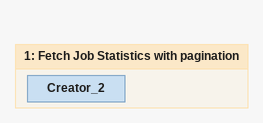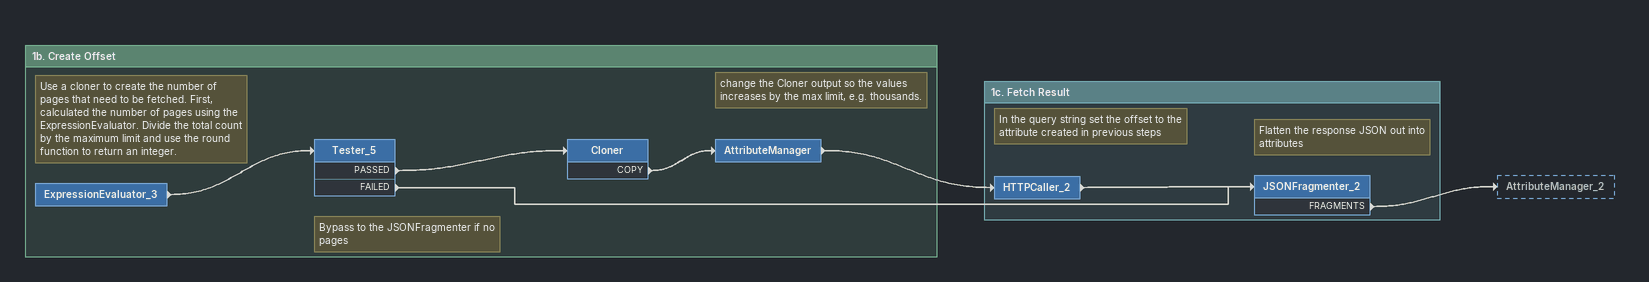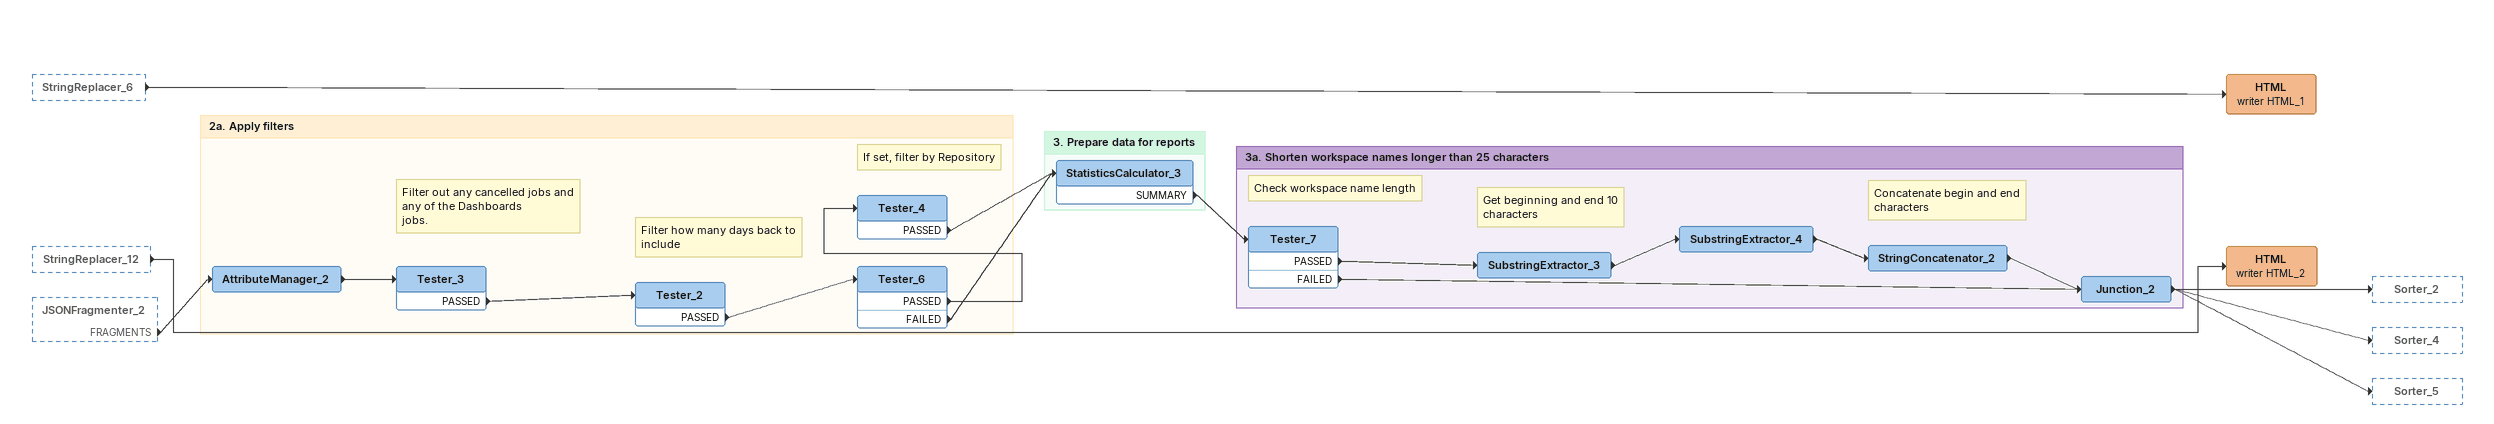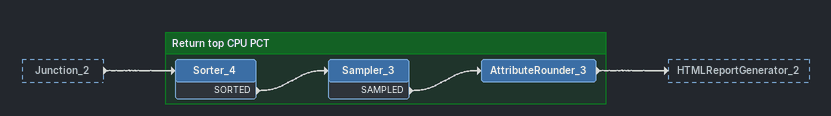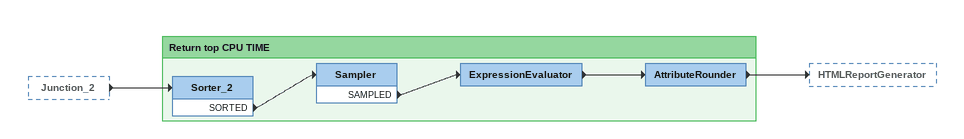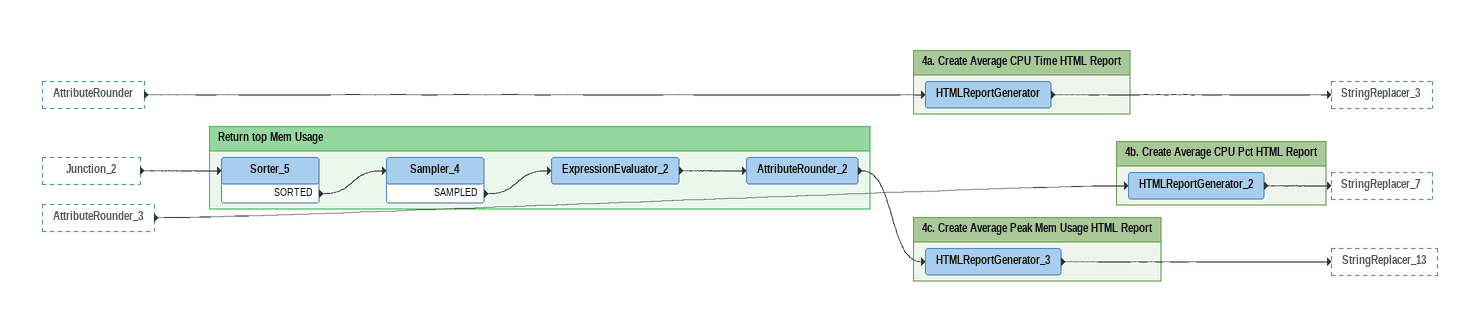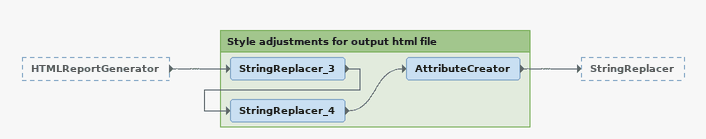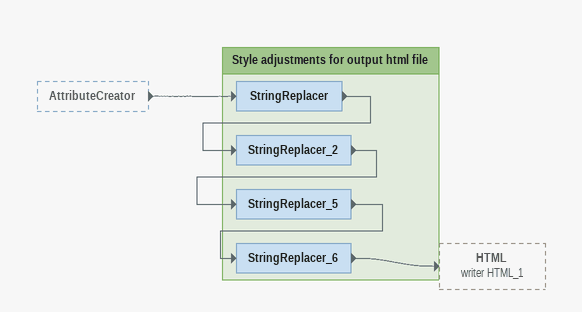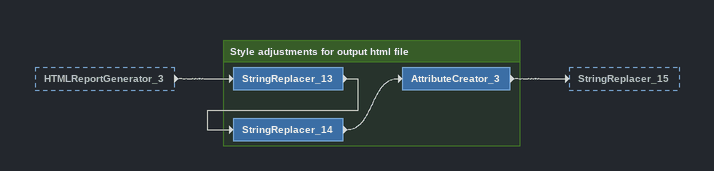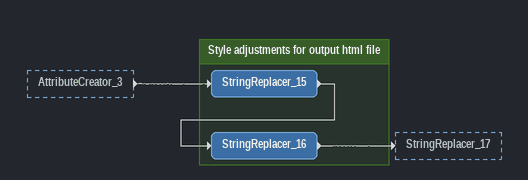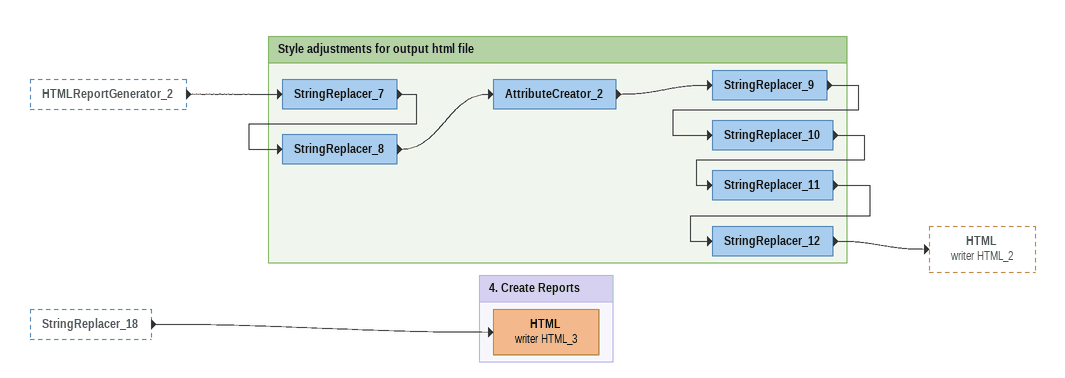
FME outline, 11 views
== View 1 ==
Bookmark: 1: Fetch Job Statistics with pagination
Creator_2

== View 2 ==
Bookmark: 1b. Create Offset
Note: Use a cloner to create the number of pages that need to be fetched. First, calculated the number of pages using the ExpressionEvaluator. Divide the total count by the maximum limit and use the round function to return an integer.
ExpressionEvaluator_3
    -> Tester_5
Note: Bypass to the JSONFragmenter if no pages
Tester_5
    PASSED -> Cloner
    FAILED -> JSONFragmenter_2
Cloner
    COPY -> AttributeManager
Note: change the Cloner output so the values increases by the max limit, e.g. thousands.
AttributeManager
    -> HTTPCaller_2

Bookmark: 1c. Fetch Result
Note: In the query string set the offset to the attribute created in previous steps
HTTPCaller_2
    -> JSONFragmenter_2
Note: Flatten the response JSON out into attributes
JSONFragmenter_2
    FRAGMENTS -> AttributeManager_2

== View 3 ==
StringReplacer_6 [outside]
    -> HTML (writer HTML_1)
StringReplacer_12 [outside]
    -> HTML (writer HTML_2)
JSONFragmenter_2 [outside]
    FRAGMENTS -> AttributeManager_2
HTML (writer HTML_1)
HTML (writer HTML_2)

Bookmark: 2a. Apply filters
AttributeManager_2
    -> Tester_3
Note: Filter out any cancelled jobs and any of the Dashboards / jobs.
Tester_3
    PASSED -> Tester_2
Note: Filter how many days back to include
Tester_2
    PASSED -> Tester_6
Tester_6
    PASSED -> Tester_4
    FAILED -> StatisticsCalculator_3
Note: If set, filter by Repository
Tester_4
    PASSED -> StatisticsCalculator_3

Bookmark: 3. Prepare data for reports
StatisticsCalculator_3
    SUMMARY -> Tester_7

Bookmark: 3a. Shorten workspace names longer than 25 characters
Note: Check workspace name length
Tester_7
    PASSED -> SubstringExtractor_3
    FAILED -> Junction_2
Note: Get beginning and end 10 characters
SubstringExtractor_3
    -> SubstringExtractor_4
SubstringExtractor_4
    -> StringConcatenator_2
Note: Concatenate begin and end characters
StringConcatenator_2
    -> Junction_2
Junction_2
    -> Sorter_2
    -> Sorter_4
    -> Sorter_5

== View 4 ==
Junction_2 [outside]
    -> Sorter_4

Bookmark: Return top CPU PCT
Sorter_4
    SORTED -> Sampler_3
Sampler_3
    SAMPLED -> AttributeRounder_3
AttributeRounder_3
    -> HTMLReportGenerator_2

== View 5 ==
Junction_2 [outside]
    -> Sorter_2

Bookmark: Return top CPU TIME
Sorter_2
    SORTED -> Sampler
Sampler
    SAMPLED -> ExpressionEvaluator
ExpressionEvaluator
    -> AttributeRounder
AttributeRounder
    -> HTMLReportGenerator

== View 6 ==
AttributeRounder [outside]
    -> HTMLReportGenerator
Junction_2 [outside]
    -> Sorter_5
AttributeRounder_3 [outside]
    -> HTMLReportGenerator_2

Bookmark: 4a. Create Average CPU Time HTML Report
HTMLReportGenerator
    -> StringReplacer_3

Bookmark: 4b. Create Average CPU Pct HTML Report
HTMLReportGenerator_2
    -> StringReplacer_7

Bookmark: Return top Mem Usage
Sorter_5
    SORTED -> Sampler_4
Sampler_4
    SAMPLED -> ExpressionEvaluator_2
ExpressionEvaluator_2
    -> AttributeRounder_2
AttributeRounder_2
    -> HTMLReportGenerator_3

Bookmark: 4c. Create Average Peak Mem Usage HTML Report
HTMLReportGenerator_3
    -> StringReplacer_13

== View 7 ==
HTMLReportGenerator [outside]
    -> StringReplacer_3

Bookmark: Style adjustments for output html file
StringReplacer_3
    -> StringReplacer_4
StringReplacer_4
    -> AttributeCreator
AttributeCreator
    -> StringReplacer

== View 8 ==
AttributeCreator [outside]
    -> StringReplacer

Bookmark: Style adjustments for output html file
StringReplacer
    -> StringReplacer_2
StringReplacer_2
    -> StringReplacer_5
StringReplacer_5
    -> StringReplacer_6
StringReplacer_6
    -> HTML (writer HTML_1)

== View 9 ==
HTMLReportGenerator_3 [outside]
    -> StringReplacer_13

Bookmark: Style adjustments for output html file
StringReplacer_13
    -> StringReplacer_14
StringReplacer_14
    -> AttributeCreator_3
AttributeCreator_3
    -> StringReplacer_15

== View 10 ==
AttributeCreator_3 [outside]
    -> StringReplacer_15

Bookmark: Style adjustments for output html file
StringReplacer_15
    -> StringReplacer_16
StringReplacer_16
    -> StringReplacer_17

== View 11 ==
HTMLReportGenerator_2 [outside]
    -> StringReplacer_7
StringReplacer_18 [outside]
    -> HTML (writer HTML_3)

Bookmark: Style adjustments for output html file
StringReplacer_7
    -> StringReplacer_8
StringReplacer_8
    -> AttributeCreator_2
AttributeCreator_2
    -> StringReplacer_9
StringReplacer_9
    -> StringReplacer_10
StringReplacer_10
    -> StringReplacer_11
StringReplacer_11
    -> StringReplacer_12
StringReplacer_12
    -> HTML (writer HTML_2)

Bookmark: 4. Create Reports
HTML (writer HTML_3)
